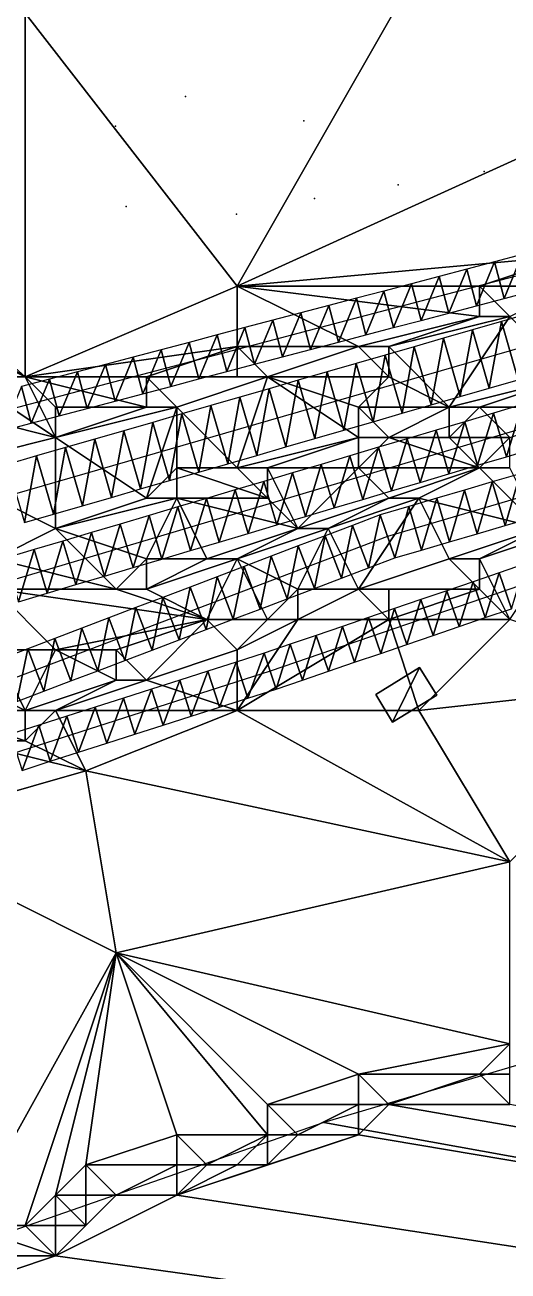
# Model space of a CAD drawing. Header units: metres. Extents: x -1103 to 901, y -902 to 905.
# Drawn here: x -186 to -154.1, y 83 to 165.2 of the extents above; entities that cross this region are included whole.
import ezdxf

# ---------------------------------------------------------------- set-up
doc = ezdxf.new("R2010")
doc.units = ezdxf.units.M
for name, color, linetype in [('OSM_BUILDING_FOOTPRINTS', 7, 'CONTINUOUS'), ('OSM_BUILDING_ROOFS', 1, 'CONTINUOUS'), ('OSM_BUILDING_WALLS', 8, 'CONTINUOUS'), ('OSM_PATH_AXES', 30, 'CONTINUOUS'), ('OSM_PATH_SURFACE', 30, 'CONTINUOUS'), ('OSM_ROAD_AXES', 2, 'CONTINUOUS'), ('OSM_ROAD_SURFACE', 9, 'CONTINUOUS'), ('OSM_TERRAIN', 3, 'CONTINUOUS'), ('OSM_TREES', 3, 'CONTINUOUS'), ('OSM_WATER_OUTLINES', 4, 'CONTINUOUS'), ('OSM_WATER_SURFACE', 5, 'CONTINUOUS')]:
    doc.layers.add(name, color=color, linetype=linetype)

msp = doc.modelspace()

# ---------------------------------------------------------------- linework, layer by layer
at = {"layer": 'OSM_BUILDING_FOOTPRINTS'}
msp.add_polyline3d([(-162.855, 121.051, 9.153), (-159.959, 122.821, 9.153), (-158.831, 120.996, 9.153), (-161.738, 119.227, 9.153), (-162.855, 121.051, 9.153)], close=True, dxfattribs=at)
at = {"layer": 'OSM_BUILDING_ROOFS'}
for points in [[(-159.959, 122.821, 19.153), (-162.855, 121.051, 19.153), (-161.738, 119.227, 19.153)], [(-159.959, 122.821, 19.153), (-161.738, 119.227, 19.153), (-158.831, 120.996, 19.153)]]:
    msp.add_3dface(points, dxfattribs=at)
at = {"layer": 'OSM_BUILDING_WALLS'}
for points in [[(-159.959, 122.821, 9.153), (-162.855, 121.051, 9.153), (-162.855, 121.051, 19.153)], [(-159.959, 122.821, 9.153), (-162.855, 121.051, 19.153), (-159.959, 122.821, 19.153)], [(-158.831, 120.996, 9.153), (-159.959, 122.821, 9.153), (-159.959, 122.821, 19.153)], [(-158.831, 120.996, 9.153), (-159.959, 122.821, 19.153), (-158.831, 120.996, 19.153)], [(-162.855, 121.051, 9.153), (-161.738, 119.227, 9.153), (-161.738, 119.227, 19.153)], [(-162.855, 121.051, 9.153), (-161.738, 119.227, 19.153), (-162.855, 121.051, 19.153)], [(-161.738, 119.227, 9.153), (-158.831, 120.996, 9.153), (-158.831, 120.996, 19.153)], [(-161.738, 119.227, 9.153), (-158.831, 120.996, 19.153), (-161.738, 119.227, 19.153)]]:
    msp.add_3dface(points, dxfattribs=at)
at = {"layer": 'OSM_PATH_AXES'}
for points in [[(-364.453, 59.153, 16.179), (-341.804, 70.058, 13.161), (-295.102, 90.683, 15.142), (-263.51, 105.447, 16.234), (-230.957, 122.599, 15.848), (-202.516, 135.793, 14.359), (-165.64, 145.503, 14.643), (-151.049, 149.34, 14.507), (-121.105, 157.215, 17.198), (-120.32, 157.425, 17.314), (-92.741, 166.36, 19.621), (-57.524, 175.683, 15.839), (-38.357, 180.704, 12.909), (-12.038, 188.18, 11.367), (16.216, 197.834, 13.39), (43.983, 204.945, 16.196), (54.55, 206.195, 16.411), (69.683, 208.506, 16.69), (127.826, 210.906, 16.029), (196.458, 197.69, 10.186)], [(143.257, 186.653, 12.843), (122.354, 186.952, 13.89), (84.705, 186.211, 15.717), (44.536, 182.086, 15.402), (18.515, 175.528, 11.884), (-4.09, 169.722, 9.372), (-37.45, 160.588, 9.181), (-72.435, 150.867, 11.8), (-113.787, 139.675, 12.889), (-137.365, 132.929, 12.352), (-150.85, 129.069, 12.113), (-169.83, 122.589, 11.608), (-190.312, 116.042, 11.88), (-211.336, 108.455, 13.007), (-235.135, 97.739, 13.162), (-263.223, 83.904, 13.248), (-287.718, 73.188, 12.414), (-315.551, 58.8, 10.88), (-350.746, 39.148, 13.019), (-374.334, 32.003, 16.515), (-405.462, 18.047, 17.05), (-437.816, -4.37, 15.202), (-467.871, -29.828, 13.844), (-502.07, -69.187, 12.193)]]:
    msp.add_polyline3d(points, dxfattribs=at)
at = {"layer": 'OSM_PATH_SURFACE'}
for points in [[(-154.379, 147.172, 14.333), (-153.191, 150.07, 14.7), (-155.015, 149.59, 14.704)], [(-154.379, 147.172, 14.333), (-152.555, 147.652, 14.48), (-153.191, 150.07, 14.7)], [(-158.027, 146.213, 14.545), (-156.839, 149.11, 14.702), (-158.663, 148.631, 14.699)], [(-158.027, 146.213, 14.545), (-156.203, 146.692, 14.502), (-156.839, 149.11, 14.702)], [(-156.203, 146.692, 14.502), (-155.015, 149.59, 14.704), (-156.839, 149.11, 14.702)], [(-156.203, 146.692, 14.502), (-154.379, 147.172, 14.333), (-155.015, 149.59, 14.704)], [(-161.675, 145.253, 14.596), (-160.487, 148.151, 14.696), (-162.311, 147.671, 14.725)], [(-161.675, 145.253, 14.596), (-159.851, 145.733, 14.57), (-160.487, 148.151, 14.696)], [(-159.851, 145.733, 14.57), (-158.663, 148.631, 14.699), (-160.487, 148.151, 14.696)], [(-159.851, 145.733, 14.57), (-158.027, 146.213, 14.545), (-158.663, 148.631, 14.699)], [(-163.499, 144.774, 14.621), (-162.311, 147.671, 14.725), (-164.135, 147.191, 14.769)], [(-163.499, 144.774, 14.621), (-161.675, 145.253, 14.596), (-162.311, 147.671, 14.725)], [(-167.166, 143.809, 14.501), (-165.959, 146.712, 14.799), (-167.802, 146.226, 14.825)], [(-167.166, 143.809, 14.501), (-165.322, 144.294, 14.616), (-165.959, 146.712, 14.799)], [(-165.322, 144.294, 14.616), (-164.135, 147.191, 14.769), (-165.959, 146.712, 14.799)], [(-165.322, 144.294, 14.616), (-163.499, 144.774, 14.621), (-164.135, 147.191, 14.769)], [(-170.853, 142.838, 14.207), (-169.646, 145.741, 14.759), (-171.49, 145.255, 14.665)], [(-170.853, 142.838, 14.207), (-169.01, 143.323, 14.352), (-169.646, 145.741, 14.759)], [(-169.01, 143.323, 14.352), (-167.802, 146.226, 14.825), (-169.646, 145.741, 14.759)], [(-169.01, 143.323, 14.352), (-167.166, 143.809, 14.501), (-167.802, 146.226, 14.825)], [(-174.541, 141.867, 14.086), (-173.334, 144.77, 14.546), (-175.178, 144.284, 14.418)], [(-174.541, 141.867, 14.086), (-172.697, 142.352, 14.446), (-173.334, 144.77, 14.546)], [(-172.697, 142.352, 14.446), (-171.49, 145.255, 14.665), (-173.334, 144.77, 14.546)], [(-172.697, 142.352, 14.446), (-170.853, 142.838, 14.207), (-171.49, 145.255, 14.665)], [(-176.385, 141.381, 14.033), (-175.178, 144.284, 14.418), (-177.021, 143.799, 14.289)], [(-176.385, 141.381, 14.033), (-174.541, 141.867, 14.086), (-175.178, 144.284, 14.418)], [(-180.072, 140.41, 14.02), (-178.865, 143.313, 14.16), (-180.709, 142.828, 14.032)], [(-180.072, 140.41, 14.02), (-178.228, 140.896, 14.142), (-178.865, 143.313, 14.16)], [(-178.228, 140.896, 14.142), (-177.021, 143.799, 14.289), (-178.865, 143.313, 14.16)], [(-178.228, 140.896, 14.142), (-176.385, 141.381, 14.033), (-177.021, 143.799, 14.289)], [(-183.76, 139.439, 13.672), (-182.553, 142.342, 13.928), (-184.396, 141.857, 13.827)], [(-183.76, 139.439, 13.672), (-181.916, 139.925, 13.887), (-182.553, 142.342, 13.928)], [(-181.916, 139.925, 13.887), (-180.709, 142.828, 14.032), (-182.553, 142.342, 13.928)], [(-181.916, 139.925, 13.887), (-180.072, 140.41, 14.02), (-180.709, 142.828, 14.032)], [(-185.604, 138.954, 13.44), (-184.396, 141.857, 13.827), (-186.24, 141.371, 13.684)], [(-185.604, 138.954, 13.44), (-183.76, 139.439, 13.672), (-184.396, 141.857, 13.827)], [(-187.447, 138.468, 13.43), (-185.604, 138.954, 13.44), (-186.24, 141.371, 13.684)], [(-152.98, 129.663, 12.211), (-154.705, 129.074, 12.166), (-153.897, 126.708, 12.06)], [(-156.431, 128.485, 12.154), (-158.156, 127.896, 11.995), (-157.348, 125.53, 11.887)], [(-156.431, 128.485, 12.154), (-157.348, 125.53, 11.887), (-155.623, 126.119, 11.983)], [(-154.705, 129.074, 12.166), (-156.431, 128.485, 12.154), (-155.623, 126.119, 11.983)], [(-154.705, 129.074, 12.166), (-155.623, 126.119, 11.983), (-153.897, 126.708, 12.06)], [(-158.156, 127.896, 11.995), (-159.881, 127.306, 11.931), (-159.073, 124.941, 11.782)], [(-158.156, 127.896, 11.995), (-159.073, 124.941, 11.782), (-157.348, 125.53, 11.887)], [(-161.607, 126.717, 11.868), (-163.332, 126.128, 11.841), (-162.524, 123.762, 11.642)], [(-161.607, 126.717, 11.868), (-162.524, 123.762, 11.642), (-160.799, 124.351, 11.677)], [(-159.881, 127.306, 11.931), (-161.607, 126.717, 11.868), (-160.799, 124.351, 11.677)], [(-159.881, 127.306, 11.931), (-160.799, 124.351, 11.677), (-159.073, 124.941, 11.782)], [(-163.332, 126.128, 11.841), (-165.057, 125.539, 11.787), (-164.25, 123.173, 11.643)], [(-163.332, 126.128, 11.841), (-164.25, 123.173, 11.643), (-162.524, 123.762, 11.642)], [(-165.057, 125.539, 11.787), (-166.783, 124.95, 11.766), (-165.975, 122.584, 11.643)], [(-165.057, 125.539, 11.787), (-165.975, 122.584, 11.643), (-164.25, 123.173, 11.643)], [(-168.508, 124.361, 11.746), (-170.222, 123.776, 11.715), (-169.438, 121.402, 11.644)], [(-168.508, 124.361, 11.746), (-169.438, 121.402, 11.644), (-167.7, 121.995, 11.644)], [(-166.783, 124.95, 11.766), (-168.508, 124.361, 11.746), (-167.7, 121.995, 11.644)], [(-166.783, 124.95, 11.766), (-167.7, 121.995, 11.644), (-165.975, 122.584, 11.643)], [(-170.222, 123.776, 11.715), (-172.072, 123.184, 11.674), (-171.311, 120.803, 11.63)], [(-170.222, 123.776, 11.715), (-171.311, 120.803, 11.63), (-169.438, 121.402, 11.644)], [(-173.934, 122.589, 11.694), (-175.796, 121.994, 11.714), (-175.035, 119.612, 11.639)], [(-173.934, 122.589, 11.694), (-175.035, 119.612, 11.639), (-173.173, 120.208, 11.628)], [(-172.072, 123.184, 11.674), (-173.934, 122.589, 11.694), (-173.173, 120.208, 11.628)], [(-172.072, 123.184, 11.674), (-173.173, 120.208, 11.628), (-171.311, 120.803, 11.63)], [(-175.796, 121.994, 11.714), (-177.659, 121.399, 11.732), (-176.897, 119.017, 11.648)], [(-175.796, 121.994, 11.714), (-176.897, 119.017, 11.648), (-175.035, 119.612, 11.639)], [(-177.659, 121.399, 11.732), (-179.521, 120.803, 11.745), (-178.759, 118.422, 11.658)], [(-177.659, 121.399, 11.732), (-178.759, 118.422, 11.658), (-176.897, 119.017, 11.648)], [(-181.383, 120.208, 11.758), (-183.245, 119.613, 11.769), (-182.484, 117.232, 11.678)], [(-181.383, 120.208, 11.758), (-182.484, 117.232, 11.678), (-180.621, 117.827, 11.668)], [(-179.521, 120.803, 11.745), (-181.383, 120.208, 11.758), (-180.621, 117.827, 11.668)], [(-179.521, 120.803, 11.745), (-180.621, 117.827, 11.668), (-178.759, 118.422, 11.658)], [(-183.245, 119.613, 11.769), (-185.107, 119.018, 11.814), (-184.346, 116.637, 11.711)], [(-183.245, 119.613, 11.769), (-184.346, 116.637, 11.711), (-182.484, 117.232, 11.678)], [(-185.107, 119.018, 11.814), (-186.969, 118.423, 11.896), (-186.208, 116.041, 11.796)], [(-185.107, 119.018, 11.814), (-186.208, 116.041, 11.796), (-184.346, 116.637, 11.711)]]:
    msp.add_3dface(points, dxfattribs=at)
at = {"layer": 'OSM_ROAD_AXES'}
for points in [[(-198.127, 130.982, 13.763), (-148.242, 145.403, 14.161), (-119.491, 153.72, 16.472), (-96.964, 160.234, 18.352), (-36.953, 175.738, 12.061), (3.04, 187.306, 11.626), (41.905, 197.182, 16.052), (54.318, 199.482, 16.67), (70.899, 200.632, 16.818), (88.165, 201.517, 16.692), (108.791, 201.771, 16.13), (128.423, 202.49, 15.851), (142.682, 201.727, 15.306), (159.981, 200.687, 13.912), (196.204, 192.824, 9.832), (234.715, 183.623, 11.492), (340.831, 155.71, 17.129)], [(-370.819, 47.165, 17.241), (-335.923, 64.163, 12.317), (-224.192, 116.849, 14.848), (-198.249, 125.232, 13.23), (-152.763, 138.735, 13.315), (-145.379, 140.891, 13.6), (-102.955, 153.311, 16.503), (-45.442, 167.599, 12.299), (-35.737, 170.397, 10.915), (4.521, 182.031, 11.083), (38.467, 191.453, 15.186), (65.748, 194.992, 16.796), (114.075, 197.646, 15.56), (161.506, 194.251, 12.963)], [(140.129, 192.249, 14.001), (99.285, 192.946, 15.816), (43.983, 187.35, 15.57), (-34.145, 167.267, 10.105), (-45.807, 164.27, 11.675), (-84.395, 153.631, 14.759), (-133.253, 139.94, 13.632), (-141.886, 137.408, 13.111), (-162.081, 131.48, 12.502), (-196.027, 118.596, 12.56), (-220.81, 108.422, 13.68), (-332.143, 55.327, 11.351), (-361.634, 42.897, 15.237), (-380.911, 35.067, 18.339), (-406.633, 22.769, 18.543), (-417.997, 23.255, 18.52)]]:
    msp.add_polyline3d(points, dxfattribs=at)
at = {"layer": 'OSM_ROAD_SURFACE'}
for points in [[(-155.361, 141.263, 13.928), (-154.553, 145.661, 13.994), (-156.472, 145.106, 13.995)], [(-155.361, 141.263, 13.928), (-153.442, 141.818, 13.944), (-154.553, 145.661, 13.994)], [(-153.442, 141.818, 13.944), (-152.635, 146.215, 14.053), (-154.553, 145.661, 13.994)], [(-157.28, 140.709, 13.911), (-156.472, 145.106, 13.995), (-158.391, 144.551, 13.996)], [(-157.28, 140.709, 13.911), (-155.361, 141.263, 13.928), (-156.472, 145.106, 13.995)], [(-161.117, 139.6, 13.784), (-160.309, 143.997, 13.997), (-162.228, 143.442, 14.054)], [(-161.117, 139.6, 13.784), (-159.198, 140.154, 13.907), (-160.309, 143.997, 13.997)], [(-159.198, 140.154, 13.907), (-158.391, 144.551, 13.996), (-160.309, 143.997, 13.997)], [(-159.198, 140.154, 13.907), (-157.28, 140.709, 13.911), (-158.391, 144.551, 13.996)], [(-163.036, 139.045, 13.613), (-162.228, 143.442, 14.054), (-164.147, 142.888, 14.224)], [(-163.036, 139.045, 13.613), (-161.117, 139.6, 13.784), (-162.228, 143.442, 14.054)], [(-166.873, 137.936, 13.824), (-166.065, 142.333, 14.062), (-167.984, 141.778, 13.964)], [(-166.873, 137.936, 13.824), (-164.954, 138.49, 13.859), (-166.065, 142.333, 14.062)], [(-164.954, 138.49, 13.859), (-164.147, 142.888, 14.224), (-166.065, 142.333, 14.062)], [(-164.954, 138.49, 13.859), (-163.036, 139.045, 13.613), (-164.147, 142.888, 14.224)], [(-168.792, 137.381, 13.789), (-167.984, 141.778, 13.964), (-169.903, 141.224, 13.941)], [(-168.792, 137.381, 13.789), (-166.873, 137.936, 13.824), (-167.984, 141.778, 13.964)], [(-172.629, 136.272, 13.702), (-171.821, 140.669, 13.872), (-173.74, 140.114, 13.793)], [(-172.629, 136.272, 13.702), (-170.71, 136.826, 13.753), (-171.821, 140.669, 13.872)], [(-170.71, 136.826, 13.753), (-169.903, 141.224, 13.941), (-171.821, 140.669, 13.872)], [(-170.71, 136.826, 13.753), (-168.792, 137.381, 13.789), (-169.903, 141.224, 13.941)], [(-174.548, 135.717, 13.547), (-173.74, 140.114, 13.793), (-175.659, 139.56, 13.716)], [(-174.548, 135.717, 13.547), (-172.629, 136.272, 13.702), (-173.74, 140.114, 13.793)], [(-154.231, 136.734, 13.072), (-153.187, 140.174, 13.448), (-155.085, 139.61, 13.363)], [(-154.231, 136.734, 13.072), (-152.339, 137.296, 13.189), (-153.187, 140.174, 13.448)], [(-178.385, 134.608, 13.449), (-177.577, 139.005, 13.618), (-179.496, 138.45, 13.514)], [(-178.385, 134.608, 13.449), (-176.467, 135.162, 13.46), (-177.577, 139.005, 13.618)], [(-176.467, 135.162, 13.46), (-175.659, 139.56, 13.716), (-177.577, 139.005, 13.618)], [(-176.467, 135.162, 13.46), (-174.548, 135.717, 13.547), (-175.659, 139.56, 13.716)], [(-158.022, 135.609, 13.249), (-156.98, 139.048, 13.326), (-158.875, 138.485, 13.42)], [(-158.022, 135.609, 13.249), (-156.126, 136.172, 13.28), (-156.98, 139.048, 13.326)], [(-156.126, 136.172, 13.28), (-155.085, 139.61, 13.363), (-156.98, 139.048, 13.326)], [(-156.126, 136.172, 13.28), (-154.231, 136.734, 13.072), (-155.085, 139.61, 13.363)], [(-180.304, 134.053, 13.281), (-179.496, 138.45, 13.514), (-181.415, 137.896, 13.411)], [(-180.304, 134.053, 13.281), (-178.385, 134.608, 13.449), (-179.496, 138.45, 13.514)], [(-159.917, 135.046, 13.217), (-158.875, 138.485, 13.42), (-160.771, 137.922, 13.267)], [(-159.917, 135.046, 13.217), (-158.022, 135.609, 13.249), (-158.875, 138.485, 13.42)], [(-184.141, 132.944, 12.929), (-183.333, 137.341, 13.298), (-185.252, 136.786, 13.243)], [(-184.141, 132.944, 12.929), (-182.223, 133.498, 13.098), (-183.333, 137.341, 13.298)], [(-182.223, 133.498, 13.098), (-181.415, 137.896, 13.411), (-183.333, 137.341, 13.298)], [(-182.223, 133.498, 13.098), (-180.304, 134.053, 13.281), (-181.415, 137.896, 13.411)], [(-163.707, 133.921, 13.141), (-162.666, 137.36, 13.245), (-164.561, 136.797, 13.442)], [(-163.707, 133.921, 13.141), (-161.812, 134.484, 13.184), (-162.666, 137.36, 13.245)], [(-161.812, 134.484, 13.184), (-160.771, 137.922, 13.267), (-162.666, 137.36, 13.245)], [(-161.812, 134.484, 13.184), (-159.917, 135.046, 13.217), (-160.771, 137.922, 13.267)], [(-186.06, 132.389, 12.932), (-185.252, 136.786, 13.243), (-187.171, 136.232, 13.258)], [(-186.06, 132.389, 12.932), (-184.141, 132.944, 12.929), (-185.252, 136.786, 13.243)], [(-165.603, 133.358, 13.093), (-164.561, 136.797, 13.442), (-166.456, 136.234, 13.247)], [(-165.603, 133.358, 13.093), (-163.707, 133.921, 13.141), (-164.561, 136.797, 13.442)], [(-167.498, 132.796, 13.049), (-166.456, 136.234, 13.247), (-168.352, 135.672, 13.15)], [(-167.498, 132.796, 13.049), (-165.603, 133.358, 13.093), (-166.456, 136.234, 13.247)], [(-171.288, 131.671, 12.967), (-170.247, 135.109, 13.179), (-172.142, 134.546, 13.202)], [(-171.288, 131.671, 12.967), (-169.393, 132.233, 13.011), (-170.247, 135.109, 13.179)], [(-169.393, 132.233, 13.011), (-168.352, 135.672, 13.15), (-170.247, 135.109, 13.179)], [(-169.393, 132.233, 13.011), (-167.498, 132.796, 13.049), (-168.352, 135.672, 13.15)], [(-155.16, 135.075, 13.152), (-156.996, 134.536, 12.955), (-156.151, 131.657, 12.669)], [(-155.16, 135.075, 13.152), (-156.151, 131.657, 12.669), (-154.315, 132.196, 12.716)], [(-153.324, 135.614, 12.85), (-155.16, 135.075, 13.152), (-154.315, 132.196, 12.716)], [(-153.324, 135.614, 12.85), (-154.315, 132.196, 12.716), (-152.479, 132.735, 12.787)], [(-173.184, 131.108, 12.924), (-172.142, 134.546, 13.202), (-174.037, 133.984, 13.02)], [(-173.184, 131.108, 12.924), (-171.288, 131.671, 12.967), (-172.142, 134.546, 13.202)], [(-156.996, 134.536, 12.955), (-158.832, 133.997, 12.757), (-157.987, 131.119, 12.622)], [(-156.996, 134.536, 12.955), (-157.987, 131.119, 12.622), (-156.151, 131.657, 12.669)], [(-176.974, 129.983, 12.901), (-175.933, 133.421, 12.987), (-177.828, 132.859, 12.96)], [(-176.974, 129.983, 12.901), (-175.079, 130.545, 12.899), (-175.933, 133.421, 12.987)], [(-175.079, 130.545, 12.899), (-174.037, 133.984, 13.02), (-175.933, 133.421, 12.987)], [(-175.079, 130.545, 12.899), (-173.184, 131.108, 12.924), (-174.037, 133.984, 13.02)], [(-160.668, 133.458, 12.662), (-162.559, 132.902, 12.606), (-161.603, 130.058, 12.504)], [(-160.668, 133.458, 12.662), (-161.603, 130.058, 12.504), (-159.823, 130.58, 12.564)], [(-158.832, 133.997, 12.757), (-160.668, 133.458, 12.662), (-159.823, 130.58, 12.564)], [(-158.832, 133.997, 12.757), (-159.823, 130.58, 12.564), (-157.987, 131.119, 12.622)], [(-178.869, 129.42, 12.863), (-177.828, 132.859, 12.96), (-179.723, 132.296, 12.924)], [(-178.869, 129.42, 12.863), (-176.974, 129.983, 12.901), (-177.828, 132.859, 12.96)], [(-162.559, 132.902, 12.606), (-164.4, 132.204, 12.544), (-163.335, 129.4, 12.442)], [(-162.559, 132.902, 12.606), (-163.335, 129.4, 12.442), (-161.603, 130.058, 12.504)], [(-182.66, 128.295, 12.767), (-181.619, 131.733, 12.887), (-183.514, 131.171, 12.831)], [(-182.66, 128.295, 12.767), (-180.765, 128.857, 12.78), (-181.619, 131.733, 12.887)], [(-180.765, 128.857, 12.78), (-179.723, 132.296, 12.924), (-181.619, 131.733, 12.887)], [(-180.765, 128.857, 12.78), (-178.869, 129.42, 12.863), (-179.723, 132.296, 12.924)], [(-164.4, 132.204, 12.544), (-166.187, 131.526, 12.492), (-165.122, 128.722, 12.395)], [(-164.4, 132.204, 12.544), (-165.122, 128.722, 12.395), (-163.335, 129.4, 12.442)], [(-184.555, 127.732, 12.732), (-183.514, 131.171, 12.831), (-185.409, 130.608, 12.796)], [(-184.555, 127.732, 12.732), (-182.66, 128.295, 12.767), (-183.514, 131.171, 12.831)], [(-167.973, 130.848, 12.445), (-169.76, 130.17, 12.397), (-168.695, 127.365, 12.323)], [(-167.973, 130.848, 12.445), (-168.695, 127.365, 12.323), (-166.909, 128.043, 12.373)], [(-166.187, 131.526, 12.492), (-167.973, 130.848, 12.445), (-166.909, 128.043, 12.373)], [(-166.187, 131.526, 12.492), (-166.909, 128.043, 12.373), (-165.122, 128.722, 12.395)], [(-186.451, 127.169, 12.674), (-185.409, 130.608, 12.796), (-187.304, 130.045, 12.76)], [(-186.451, 127.169, 12.674), (-184.555, 127.732, 12.732), (-185.409, 130.608, 12.796)], [(-169.76, 130.17, 12.397), (-171.547, 129.492, 12.343), (-170.482, 126.687, 12.246)], [(-169.76, 130.17, 12.397), (-170.482, 126.687, 12.246), (-168.695, 127.365, 12.323)], [(-171.547, 129.492, 12.343), (-173.333, 128.814, 12.334), (-172.269, 126.009, 12.247)], [(-171.547, 129.492, 12.343), (-172.269, 126.009, 12.247), (-170.482, 126.687, 12.246)], [(-173.333, 128.814, 12.334), (-175.12, 128.136, 12.33), (-174.055, 125.331, 12.124)], [(-173.333, 128.814, 12.334), (-174.055, 125.331, 12.124), (-172.269, 126.009, 12.247)], [(-176.906, 127.458, 12.327), (-178.693, 126.78, 12.475), (-177.629, 123.975, 12.107)], [(-176.906, 127.458, 12.327), (-177.629, 123.975, 12.107), (-175.842, 124.653, 12.119)], [(-175.12, 128.136, 12.33), (-176.906, 127.458, 12.327), (-175.842, 124.653, 12.119)], [(-175.12, 128.136, 12.33), (-175.842, 124.653, 12.119), (-174.055, 125.331, 12.124)], [(-178.693, 126.78, 12.475), (-180.48, 126.102, 12.41), (-179.415, 123.297, 12.114)], [(-178.693, 126.78, 12.475), (-179.415, 123.297, 12.114), (-177.629, 123.975, 12.107)], [(-180.48, 126.102, 12.41), (-182.266, 125.423, 12.355), (-181.202, 122.619, 12.182)], [(-180.48, 126.102, 12.41), (-181.202, 122.619, 12.182), (-179.415, 123.297, 12.114)], [(-182.266, 125.423, 12.355), (-184.053, 124.745, 12.299), (-182.988, 121.941, 12.192)], [(-182.266, 125.423, 12.355), (-182.988, 121.941, 12.192), (-181.202, 122.619, 12.182)], [(-184.053, 124.745, 12.299), (-185.84, 124.067, 12.174), (-184.775, 121.262, 12.203)], [(-184.053, 124.745, 12.299), (-184.775, 121.262, 12.203), (-182.988, 121.941, 12.192)], [(-185.84, 124.067, 12.174), (-187.626, 123.389, 12.136), (-186.562, 120.584, 12.208)], [(-185.84, 124.067, 12.174), (-186.562, 120.584, 12.208), (-184.775, 121.262, 12.203)]]:
    msp.add_3dface(points, dxfattribs=at)
at = {"layer": 'OSM_TERRAIN'}
for points in [[(-186, 166, 16.025), (-172, 148, 14.963), (-156, 176, 16.209)], [(-172, 148, 14.963), (-150, 158, 15.358), (-156, 176, 16.209)], [(-156, 176, 16.209), (-150, 158, 15.358), (-150, 174, 17.035)], [(-206, 160, 15.72), (-186, 166, 16.025), (-206, 168, 16.153)], [(-186, 142, 13.662), (-186, 166, 16.025), (-206, 160, 15.72)], [(-186, 142, 13.662), (-172, 148, 14.963), (-186, 166, 16.025)], [(-196, 148, 14.51), (-186, 142, 13.662), (-206, 160, 15.72)], [(-172, 148, 14.963), (-150, 150, 14.518), (-150, 158, 15.358)], [(-172, 148, 14.963), (-156, 148, 14.455), (-150, 150, 14.518)], [(-156, 148, 14.455), (-150, 148, 14.52), (-150, 150, 14.518)], [(-194, 146, 14.269), (-186, 142, 13.662), (-196, 148, 14.51)], [(-186, 142, 13.662), (-172, 144, 14.402), (-172, 148, 14.963)], [(-172, 144, 14.402), (-164, 144, 14.513), (-172, 148, 14.963)], [(-164, 144, 14.513), (-156, 146, 14.395), (-172, 148, 14.963)], [(-156, 146, 14.395), (-156, 148, 14.455), (-172, 148, 14.963)], [(-156, 146, 14.395), (-154, 146, 13.947), (-156, 148, 14.455)], [(-154, 146, 13.947), (-150, 148, 14.52), (-156, 148, 14.455)], [(-190, 142, 13.715), (-186, 142, 13.662), (-194, 146, 14.269)], [(-162, 144, 13.958), (-156, 146, 14.395), (-164, 144, 14.513)], [(-158, 140, 13.849), (-154, 146, 13.947), (-162, 144, 13.958)], [(-162, 144, 13.958), (-154, 146, 13.947), (-156, 146, 14.395)], [(-158, 140, 13.849), (-150, 142, 13.913), (-154, 146, 13.947)], [(-178, 142, 14.116), (-172, 144, 14.402), (-186, 142, 13.662)], [(-178, 142, 14.116), (-172, 142, 14.398), (-172, 144, 14.402)], [(-172, 142, 14.398), (-170, 142, 13.923), (-172, 144, 14.402)], [(-170, 142, 13.923), (-164, 144, 14.513), (-172, 144, 14.402)], [(-170, 142, 13.923), (-162, 142, 13.897), (-164, 144, 14.513)], [(-162, 142, 13.897), (-162, 144, 13.958), (-164, 144, 14.513)], [(-162, 142, 13.897), (-158, 140, 13.849), (-162, 144, 13.958)], [(-192, 140, 13.534), (-184, 138, 13.247), (-190, 142, 13.715)], [(-184, 138, 13.247), (-186, 142, 13.662), (-190, 142, 13.715)], [(-184, 138, 13.247), (-184, 140, 13.708), (-186, 142, 13.662)], [(-184, 140, 13.708), (-178, 140, 14.041), (-186, 142, 13.662)], [(-178, 140, 14.041), (-178, 142, 14.116), (-186, 142, 13.662)], [(-178, 140, 14.041), (-176, 140, 13.669), (-178, 142, 14.116)], [(-176, 140, 13.669), (-170, 142, 13.923), (-178, 142, 14.116)], [(-170, 142, 13.923), (-172, 142, 14.398), (-178, 142, 14.116)], [(-176, 140, 13.669), (-172, 136, 13.661), (-170, 142, 13.923)], [(-172, 136, 13.661), (-164, 138, 13.795), (-170, 142, 13.923)], [(-164, 138, 13.795), (-164, 140, 13.88), (-170, 142, 13.923)], [(-170, 142, 13.923), (-164, 140, 13.88), (-162, 142, 13.897)], [(-164, 140, 13.88), (-158, 140, 13.849), (-162, 142, 13.897)], [(-156, 140, 13.314), (-150, 142, 13.913), (-158, 140, 13.849)], [(-156, 140, 13.314), (-148, 140, 13.423), (-150, 142, 13.913)], [(-192, 136, 13.33), (-184, 138, 13.247), (-192, 140, 13.534)], [(-184, 138, 13.247), (-178, 134, 13.399), (-176, 140, 13.669)], [(-184, 138, 13.247), (-178, 140, 14.041), (-184, 140, 13.708)], [(-184, 138, 13.247), (-176, 140, 13.669), (-178, 140, 14.041)], [(-178, 134, 13.399), (-176, 136, 13.56), (-176, 140, 13.669)], [(-176, 136, 13.56), (-172, 136, 13.661), (-176, 140, 13.669)], [(-164, 138, 13.795), (-162, 138, 13.215), (-164, 140, 13.88)], [(-162, 138, 13.215), (-158, 140, 13.849), (-164, 140, 13.88)], [(-162, 138, 13.215), (-158, 138, 13.218), (-158, 140, 13.849)], [(-158, 138, 13.218), (-156, 140, 13.314), (-158, 140, 13.849)], [(-158, 138, 13.218), (-154, 138, 13.272), (-156, 140, 13.314)], [(-154, 138, 13.272), (-148, 140, 13.423), (-156, 140, 13.314)], [(-184, 132, 12.805), (-184, 138, 13.247), (-192, 136, 13.33)], [(-184, 132, 12.805), (-178, 134, 13.399), (-184, 138, 13.247)], [(-170, 136, 13.105), (-164, 138, 13.795), (-172, 136, 13.661)], [(-170, 136, 13.105), (-164, 136, 13.13), (-164, 138, 13.795)], [(-164, 136, 13.13), (-156, 136, 13.231), (-162, 138, 13.215)], [(-164, 136, 13.13), (-162, 138, 13.215), (-164, 138, 13.795)], [(-156, 136, 13.231), (-158, 138, 13.218), (-162, 138, 13.215)], [(-156, 136, 13.231), (-154, 138, 13.272), (-158, 138, 13.218)], [(-156, 136, 13.231), (-154, 136, 12.798), (-154, 138, 13.272)], [(-188, 130, 12.702), (-184, 132, 12.805), (-192, 136, 13.33)], [(-178, 134, 13.399), (-176, 134, 12.954), (-176, 136, 13.56)], [(-176, 134, 12.954), (-170, 134, 13.005), (-176, 136, 13.56)], [(-170, 134, 13.005), (-172, 136, 13.661), (-176, 136, 13.56)], [(-170, 134, 13.005), (-170, 136, 13.105), (-172, 136, 13.661)], [(-170, 134, 13.005), (-168, 132, 12.968), (-170, 136, 13.105)], [(-168, 132, 12.968), (-164, 136, 13.13), (-170, 136, 13.105)], [(-168, 132, 12.968), (-162, 134, 13.125), (-164, 136, 13.13)], [(-162, 134, 13.125), (-156, 136, 13.231), (-164, 136, 13.13)], [(-162, 134, 13.125), (-160, 134, 12.646), (-156, 136, 13.231)], [(-160, 134, 12.646), (-152, 132, 12.694), (-156, 136, 13.231)], [(-152, 132, 12.694), (-154, 136, 12.798), (-156, 136, 13.231)], [(-178, 130, 12.868), (-176, 134, 12.954), (-184, 132, 12.805)], [(-184, 132, 12.805), (-176, 134, 12.954), (-178, 134, 13.399)], [(-178, 130, 12.868), (-174, 130, 12.821), (-176, 134, 12.954)], [(-174, 130, 12.821), (-168, 132, 12.968), (-176, 134, 12.954)], [(-176, 134, 12.954), (-168, 132, 12.968), (-170, 134, 13.005)], [(-166, 132, 12.458), (-162, 134, 13.125), (-168, 132, 12.968)], [(-164, 128, 12.32), (-160, 134, 12.646), (-166, 132, 12.458)], [(-166, 132, 12.458), (-160, 134, 12.646), (-162, 134, 13.125)], [(-164, 128, 12.32), (-158, 130, 12.531), (-160, 134, 12.646)], [(-158, 130, 12.531), (-152, 132, 12.694), (-160, 134, 12.646)], [(-188, 130, 12.702), (-180, 128, 12.706), (-184, 132, 12.805)], [(-180, 128, 12.706), (-178, 130, 12.868), (-184, 132, 12.805)], [(-174, 130, 12.821), (-172, 130, 12.304), (-168, 132, 12.968)], [(-168, 128, 12.322), (-166, 132, 12.458), (-172, 130, 12.304)], [(-172, 130, 12.304), (-166, 132, 12.458), (-168, 132, 12.968)], [(-168, 128, 12.322), (-164, 128, 12.32), (-166, 132, 12.458)], [(-158, 130, 12.531), (-156, 130, 12.119), (-152, 132, 12.694)], [(-154, 126, 11.945), (-150, 132, 12.271), (-156, 130, 12.119)], [(-156, 130, 12.119), (-150, 132, 12.271), (-152, 132, 12.694)], [(-188, 128, 12.767), (-180, 128, 12.706), (-188, 130, 12.702)], [(-180, 128, 12.706), (-178, 128, 12.299), (-178, 130, 12.868)], [(-174, 126, 12.216), (-172, 130, 12.304), (-178, 128, 12.299)], [(-178, 128, 12.299), (-172, 130, 12.304), (-174, 130, 12.821)], [(-178, 128, 12.299), (-174, 130, 12.821), (-178, 130, 12.868)], [(-174, 126, 12.216), (-170, 126, 12.172), (-172, 130, 12.304)], [(-170, 126, 12.172), (-168, 128, 12.322), (-172, 130, 12.304)], [(-156, 128, 11.942), (-158, 130, 12.531), (-164, 128, 12.32)], [(-156, 128, 11.942), (-156, 130, 12.119), (-158, 130, 12.531)], [(-154, 126, 11.945), (-156, 130, 12.119), (-156, 128, 11.942)], [(-188, 124, 12.071), (-184, 124, 12.148), (-188, 128, 12.767)], [(-184, 124, 12.148), (-174, 126, 12.216), (-188, 128, 12.767)], [(-174, 126, 12.216), (-180, 128, 12.706), (-188, 128, 12.767)], [(-174, 126, 12.216), (-178, 128, 12.299), (-180, 128, 12.706)], [(-170, 126, 12.172), (-168, 126, 11.719), (-168, 128, 12.322)], [(-168, 126, 11.719), (-162, 126, 11.724), (-164, 128, 12.32)], [(-168, 126, 11.719), (-164, 128, 12.32), (-168, 128, 12.322)], [(-162, 126, 11.724), (-162, 128, 11.891), (-164, 128, 12.32)], [(-162, 128, 11.891), (-156, 128, 11.942), (-164, 128, 12.32)], [(-162, 126, 11.724), (-154, 126, 11.945), (-156, 128, 11.942)], [(-162, 126, 11.724), (-156, 128, 11.942), (-162, 128, 11.891)], [(-184, 124, 12.148), (-180, 124, 12.234), (-174, 126, 12.216)], [(-178, 122, 11.674), (-174, 126, 12.216), (-180, 124, 12.234)], [(-178, 122, 11.674), (-172, 124, 11.611), (-174, 126, 12.216)], [(-172, 124, 11.611), (-170, 126, 12.172), (-174, 126, 12.216)], [(-172, 120, 11.523), (-160, 120, 11.197), (-162, 126, 11.724)], [(-172, 120, 11.523), (-162, 126, 11.724), (-168, 126, 11.719)], [(-172, 120, 11.523), (-168, 126, 11.719), (-172, 124, 11.611)], [(-172, 124, 11.611), (-168, 126, 11.719), (-170, 126, 12.172)], [(-162, 126, 11.724), (-160, 120, 11.197), (-154, 126, 11.945)], [(-160, 120, 11.197), (-142, 122, 10.557), (-154, 126, 11.945)], [(-190, 122, 12.238), (-186, 120, 12.16), (-188, 124, 12.071)], [(-186, 120, 12.16), (-184, 124, 12.148), (-188, 124, 12.071)], [(-186, 120, 12.16), (-180, 122, 12.124), (-184, 124, 12.148)], [(-180, 122, 12.124), (-180, 124, 12.234), (-184, 124, 12.148)], [(-180, 122, 12.124), (-178, 122, 11.674), (-180, 124, 12.234)], [(-172, 120, 11.523), (-172, 124, 11.611), (-178, 122, 11.674)], [(-192, 120, 12.283), (-186, 120, 12.16), (-190, 122, 12.238)], [(-184, 120, 11.714), (-180, 122, 12.124), (-186, 120, 12.16)], [(-184, 120, 11.714), (-172, 120, 11.523), (-178, 122, 11.674)], [(-184, 120, 11.714), (-178, 122, 11.674), (-180, 122, 12.124)], [(-154, 110, 9.387), (-142, 122, 10.557), (-160, 120, 11.197)], [(-190, 118, 11.826), (-186, 118, 11.699), (-192, 120, 12.283)], [(-186, 118, 11.699), (-186, 120, 12.16), (-192, 120, 12.283)], [(-182, 116, 11.549), (-184, 120, 11.714), (-186, 118, 11.699)], [(-186, 118, 11.699), (-184, 120, 11.714), (-186, 120, 12.16)], [(-182, 116, 11.549), (-172, 120, 11.523), (-184, 120, 11.714)], [(-154, 110, 9.387), (-172, 120, 11.523), (-182, 116, 11.549)], [(-154, 110, 9.387), (-160, 120, 11.197), (-172, 120, 11.523)], [(-196, 112, 12.195), (-182, 116, 11.549), (-190, 118, 11.826)], [(-190, 118, 11.826), (-182, 116, 11.549), (-186, 118, 11.699)], [(-196, 112, 12.195), (-180, 104, 9.819), (-182, 116, 11.549)], [(-180, 104, 9.819), (-154, 110, 9.387), (-182, 116, 11.549)], [(-190, 86, 8.601), (-180, 104, 9.819), (-196, 112, 12.195)], [(-154, 98, 6.472), (-154, 110, 9.387), (-180, 104, 9.819)], [(-186, 86, 8.148), (-180, 104, 9.819), (-190, 86, 8.601)], [(-186, 86, 8.148), (-184, 88, 8.056), (-180, 104, 9.819)], [(-184, 88, 8.056), (-182, 90, 7.96), (-180, 104, 9.819)], [(-182, 90, 7.96), (-176, 92, 7.356), (-180, 104, 9.819)], [(-176, 92, 7.356), (-170, 92, 6.55), (-180, 104, 9.819)], [(-170, 92, 6.55), (-170, 94, 6.968), (-180, 104, 9.819)], [(-164, 96, 6.829), (-154, 98, 6.472), (-180, 104, 9.819)], [(-164, 96, 6.829), (-180, 104, 9.819), (-170, 94, 6.968)], [(-164, 96, 6.829), (-156, 96, 6.132), (-154, 98, 6.472)], [(-156, 96, 6.132), (-154, 96), (-154, 98, 6.472)], [(-170, 94, 6.968), (-164, 94, 6.371), (-164, 96, 6.829)], [(-164, 94, 6.371), (-162, 94), (-164, 96, 6.829)], [(-162, 94), (-156, 96, 6.132), (-164, 96, 6.829)], [(-162, 94), (-154, 94), (-156, 96, 6.132)], [(-154, 94), (-154, 96), (-156, 96, 6.132)], [(-170, 92, 6.55), (-168, 92), (-170, 94, 6.968)], [(-168, 92), (-164, 94, 6.371), (-170, 94, 6.968)], [(-168, 92), (-164, 92), (-164, 94, 6.371)], [(-164, 92), (204, 30), (-162, 94)], [(-164, 92), (-162, 94), (-164, 94, 6.371)], [(204, 30), (-154, 94), (-162, 94)], [(-176, 90, 7.058), (-176, 92, 7.356), (-182, 90, 7.96)], [(-176, 88), (204, 30), (-164, 92)], [(-176, 88), (-164, 92), (-170, 90)], [(-176, 90, 7.058), (-174, 90), (-176, 92, 7.356)], [(-174, 90), (-170, 92, 6.55), (-176, 92, 7.356)], [(-174, 90), (-172, 90), (-170, 92, 6.55)], [(-172, 90), (-170, 90), (-170, 92, 6.55)], [(-170, 90), (-164, 92), (-168, 92)], [(-170, 90), (-168, 92), (-170, 92, 6.55)], [(-184, 88, 8.056), (-182, 88, 7.758), (-182, 90, 7.96)], [(-182, 88, 7.758), (-180, 88), (-182, 90, 7.96)], [(-180, 88), (-176, 90, 7.058), (-182, 90, 7.96)], [(-180, 88), (-176, 88), (-176, 90, 7.058)], [(-176, 88), (-174, 90), (-176, 90, 7.058)], [(-176, 88), (-172, 90), (-174, 90)], [(-176, 88), (-170, 90), (-172, 90)], [(-186, 86, 8.148), (-184, 86), (-184, 88, 8.056)], [(204, 30), (-176, 88), (-184, 84)], [(-184, 84), (-176, 88), (-180, 88)], [(-184, 84), (-180, 88), (-182, 86)], [(-184, 86), (-182, 86), (-184, 88, 8.056)], [(-182, 86), (-182, 88, 7.758), (-184, 88, 8.056)], [(-182, 86), (-180, 88), (-182, 88, 7.758)], [(-190, 84), (-184, 84), (-190, 86, 8.601)], [(-184, 84), (-186, 86, 8.148), (-190, 86, 8.601)], [(-184, 84), (-184, 86), (-186, 86, 8.148)], [(-184, 84), (-182, 86), (-184, 86)], [(204, 30), (-184, 84), (-190, 82)], [(-190, 82), (-184, 84), (-190, 84)]]:
    msp.add_3dface(points, dxfattribs=at)
at = {"layer": 'OSM_TREES'}
for p in [(-175.423, 160.499, 15.633), (-167.608, 158.906, 15.468), (-180.044, 158.552, 15.584), (-155.692, 155.556, 15.262), (-161.385, 154.671, 15.239), (-166.89, 153.786, 15.215), (-179.336, 153.255, 15.108), (-172.052, 152.735, 15.203)]:
    msp.add_point(p, dxfattribs=at)
at = {"layer": 'OSM_WATER_OUTLINES'}
msp.add_polyline3d([(192.158, 139.487, 1), (114.185, 145.68, 1), (-16.415, 129.479, 1), (-108.481, 109.893, 1), (-166.292, 92.807, 1), (-252.567, 62.77, 1), (-313.351, 34.492, 1), (-380.944, -9.247, 1), (-464.897, -66.135, 1), (-437.483, -97, 1), (-438.5, -97.907, 1), (-439.782, -99.068, 1), (-459.502, -121.496, 1), (-462.984, -124.493, 1), (-491.204, -145.34, 1), (-497.283, -150.814, 1), (-507.044, -159.595, 1), (-541.973, -191.014, 1), (-595.505, -279.099, 1)], dxfattribs=at)
at = {"layer": 'OSM_WATER_SURFACE'}
for points in [[(476.481, -23.237, 1), (-108.481, 109.893, 1), (-166.292, 92.807, 1)], [(476.481, -23.237, 1), (-166.292, 92.807, 1), (-252.567, 62.77, 1)]]:
    msp.add_3dface(points, dxfattribs=at)

doc.saveas('drawing.dxf')
